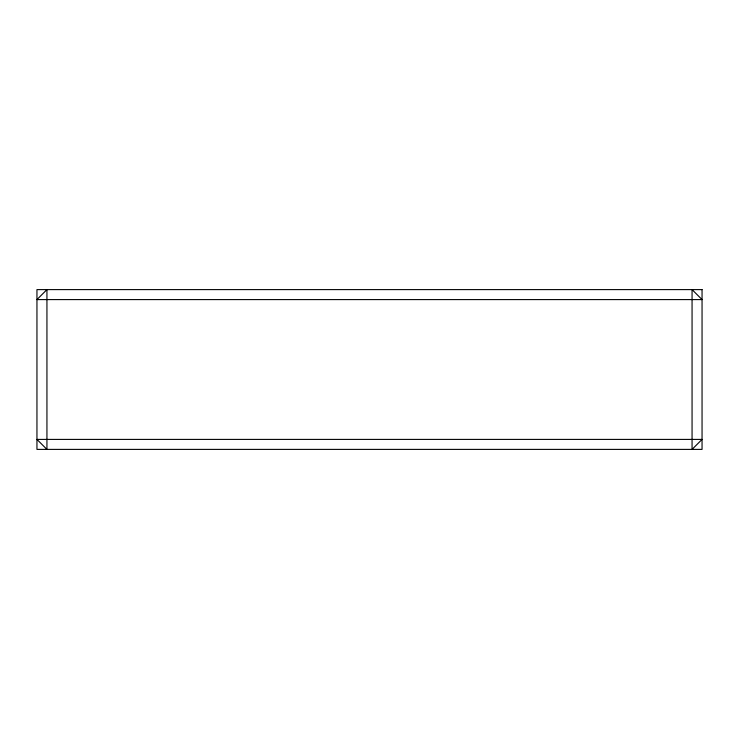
<?xml version="1.0" encoding="UTF-8"?>
<svg xmlns="http://www.w3.org/2000/svg" width="739" height="739" viewBox="0 0 739 739"><rect width="100%" height="100%" fill="white"/><g stroke="black" fill="none" stroke-linecap="round" stroke-linejoin="round"><path stroke-width="1.11" d="M46.936 289.605L36.95 299.591L702.05 299.591L692.064 289.605L692.064 449.395L702.05 439.409L36.95 439.409L46.936 449.395L46.936 289.605M702.05 289.605L36.95 289.605L36.95 449.395L702.05 449.395L702.05 289.605"/></g></svg>
